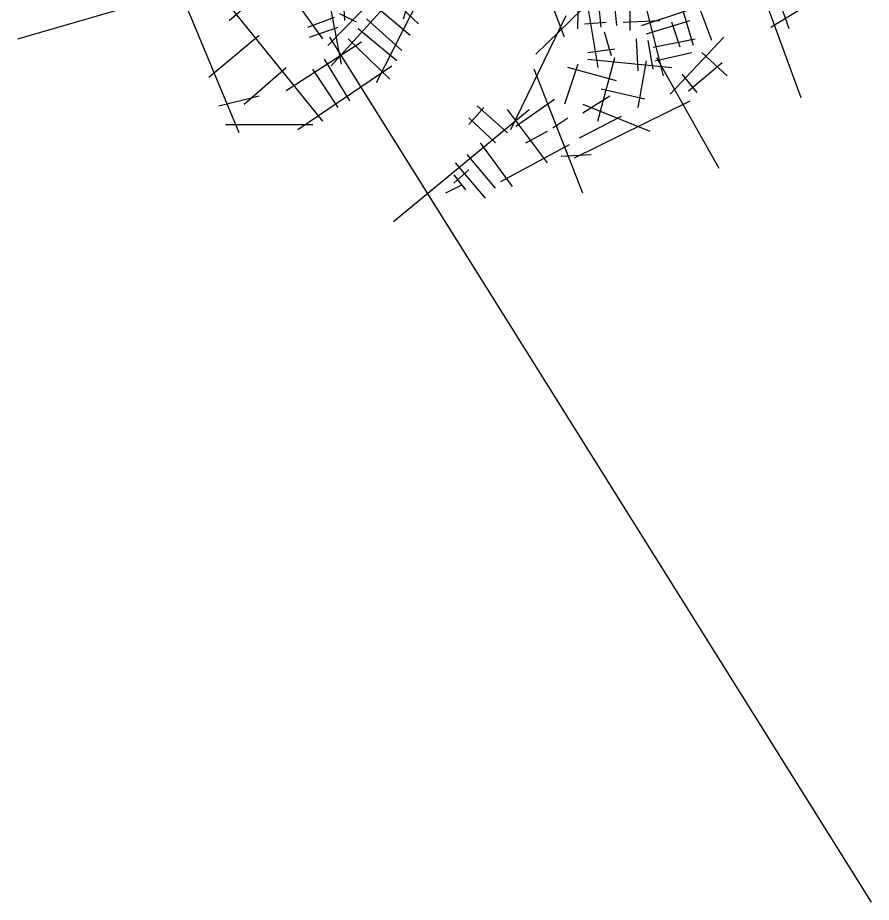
# Model space of a CAD drawing. Extents: x -2773 to 1491, y -7282 to -1928.
# Drawn here: x -1866 to -143, y -7282 to -5496 of the extents above; entities that cross this region are included whole.
import ezdxf

# ---------------------------------------------------------------- set-up
doc = ezdxf.new("R2010")
doc.units = 0

msp = doc.modelspace()

# ---------------------------------------------------------------- linework, layer by layer
at = {"color": 7, "linetype": 'CONTINUOUS'}
for p, q in [((-1212.654075, -5589.885015), (-1300.638093, -5122.87884)), ((-430.95011, -5258.242973), (-285.438042, -5657.567082)), ((-1205.886081, -5501.898414), (-1212.654075, -5369.918383)), ((-735.510125, -5518.818845), (-732.126129, -5369.918383)), ((-1249.878144, -5704.944529), (-1493.526113, -5403.759417)), ((-1439.382061, -5501.898414), (-1314.17408, -5393.607107)), ((-1249.878144, -5539.123465), (-1344.630049, -5407.14352)), ((-1419.078081, -5728.633252), (-1544.286063, -5427.44814)), ((-1141.590039, -5627.110152), (-1033.302041, -5413.911727)), ((-762.582098, -5535.739362), (-806.574054, -5417.29583)), ((-1865.766061, -5539.123465), (-1517.21409, -5437.600365)), ((-1239.726047, -5552.659878), (-1134.822046, -5444.368571)), ((-1087.446093, -5498.514225), (-1067.142113, -5430.832158)), ((-562.926085, -5613.573738), (-606.918041, -5437.600365)), ((-1232.958054, -5593.269118), (-1104.366076, -5451.136778)), ((-1056.990124, -5508.66662), (-1121.286059, -5447.75276)), ((-820.110041, -5569.580395), (-701.670053, -5454.520967)), ((-718.590036, -5454.520967), (-694.902059, -5596.653222)), ((-502.014039, -5552.659878), (-532.470115, -5451.136778)), ((-464.790076, -5542.507568), (-495.246046, -5461.289174)), ((-309.126125, -5518.818845), (-332.814102, -5451.136778)), ((-1073.910107, -5532.355258), (-1141.590039, -5474.825587)), ((-688.134066, -5515.434827), (-691.518063, -5481.593794)), ((-661.062093, -5478.209605), (-657.678097, -5512.050638)), ((-630.606124, -5478.209605), (-630.606124, -5522.202948)), ((-606.918041, -5512.050638), (-515.550132, -5481.593794)), ((-346.350088, -5515.434827), (-268.518059, -5468.05738)), ((-1280.334113, -5515.434827), (-1226.190061, -5495.130207)), ((-1182.198105, -5505.282432), (-1216.038071, -5488.362)), ((-1090.83009, -5562.812188), (-1161.894125, -5498.514225)), ((-870.870097, -5721.865045), (-759.198102, -5491.746018)), ((-1276.950117, -5535.739362), (-1219.422068, -5515.434827)), ((-721.974139, -5508.66662), (-677.982076, -5505.282432)), ((-644.14211, -5505.282432), (-569.694078, -5501.898414)), ((-596.766051, -5528.971155), (-508.782139, -5501.898414)), ((-529.086119, -5556.043982), (-546.006102, -5505.282432)), ((-1378.470122, -5532.355258), (-1479.990127, -5616.957842)), ((-1100.98208, -5583.116808), (-1178.814108, -5518.818845)), ((-667.830086, -5572.964498), (-681.366073, -5525.587052)), ((-1172.046115, -5545.891672), (-1324.326069, -5644.030668)), ((-1236.342051, -5535.739362), (-143.310078, -7281.936684)), ((-1114.518066, -5620.341945), (-1199.118088, -5539.123465)), ((-613.686141, -5603.421428), (-617.070137, -5539.123465)), ((-583.230064, -5600.037325), (-593.382054, -5542.507568)), ((-583.230064, -5556.043982), (-498.630042, -5539.123465)), ((-549.390098, -5650.798875), (-441.1021, -5535.739362)), ((-715.206039, -5566.196292), (-661.062093, -5559.428085)), ((-579.846068, -5583.116808), (-505.398036, -5566.196292)), ((-485.094056, -5566.196292), (-434.334107, -5613.573738)), ((-1195.734091, -5664.335288), (-1246.494041, -5579.732705)), ((-715.206039, -5579.732705), (-546.006102, -5596.653222)), ((-694.902059, -5704.944529), (-661.062093, -5576.348602)), ((-613.686141, -5677.871702), (-596.766051, -5583.116808)), ((-576.462071, -5576.348602), (-451.25409, -5799.699422)), ((-512.166135, -5644.030668), (-444.486097, -5586.500912)), ((-1408.926091, -5671.103495), (-1324.326069, -5596.653222)), ((-1300.638093, -5721.865045), (-1111.134069, -5593.269118)), ((-1219.422068, -5677.871702), (-1270.182124, -5600.037325)), ((-725.358135, -5850.460972), (-823.494144, -5600.037325)), ((-735.510125, -5589.885015), (-762.582098, -5671.103495)), ((-657.678097, -5623.726048), (-755.814105, -5596.653222)), ((-525.702122, -5610.189635), (-495.246046, -5647.414772)), ((-600.150047, -5660.951185), (-688.134066, -5640.646565)), ((-1459.686041, -5674.487598), (-1378.470122, -5654.182978)), ((-725.358135, -5688.024012), (-671.214083, -5654.182978)), ((-955.470119, -5711.712735), (-925.014042, -5677.871702)), ((-877.63809, -5728.633252), (-938.550135, -5674.487598)), ((-860.718107, -5715.096839), (-782.886078, -5660.951185)), ((-742.278119, -5779.394802), (-508.782139, -5664.335288)), ((-725.358135, -5671.103495), (-589.998058, -5725.249149)), ((-1107.750073, -5907.990729), (-833.646134, -5681.255805)), ((-796.422064, -5789.547112), (-877.63809, -5681.255805)), ((-732.126129, -5738.785562), (-647.526107, -5694.792218)), ((-1446.150054, -5711.712735), (-1270.182124, -5711.712735)), ((-901.326066, -5748.937872), (-955.470119, -5698.176322)), ((-786.270075, -5718.480942), (-755.814105, -5698.176322)), ((-840.414127, -5748.937872), (-796.422064, -5725.249149)), ((-867.4861, -5836.924559), (-931.782036, -5748.937872)), ((-891.174076, -5826.772249), (-752.430108, -5752.321975)), ((-901.326066, -5840.308662), (-958.854115, -5772.626595)), ((-769.350091, -5776.010699), (-708.438046, -5772.626595)), ((-985.926088, -5830.156352), (-955.470119, -5803.083525)), ((-921.630046, -5860.613282), (-982.542091, -5789.547112)), ((-985.926088, -5813.235835), (-962.238112, -5843.692765)), ((-969.006105, -5833.540455), (-1002.846071, -5850.460972))]:
    msp.add_line(p, q, dxfattribs=at)

doc.saveas('drawing.dxf')
